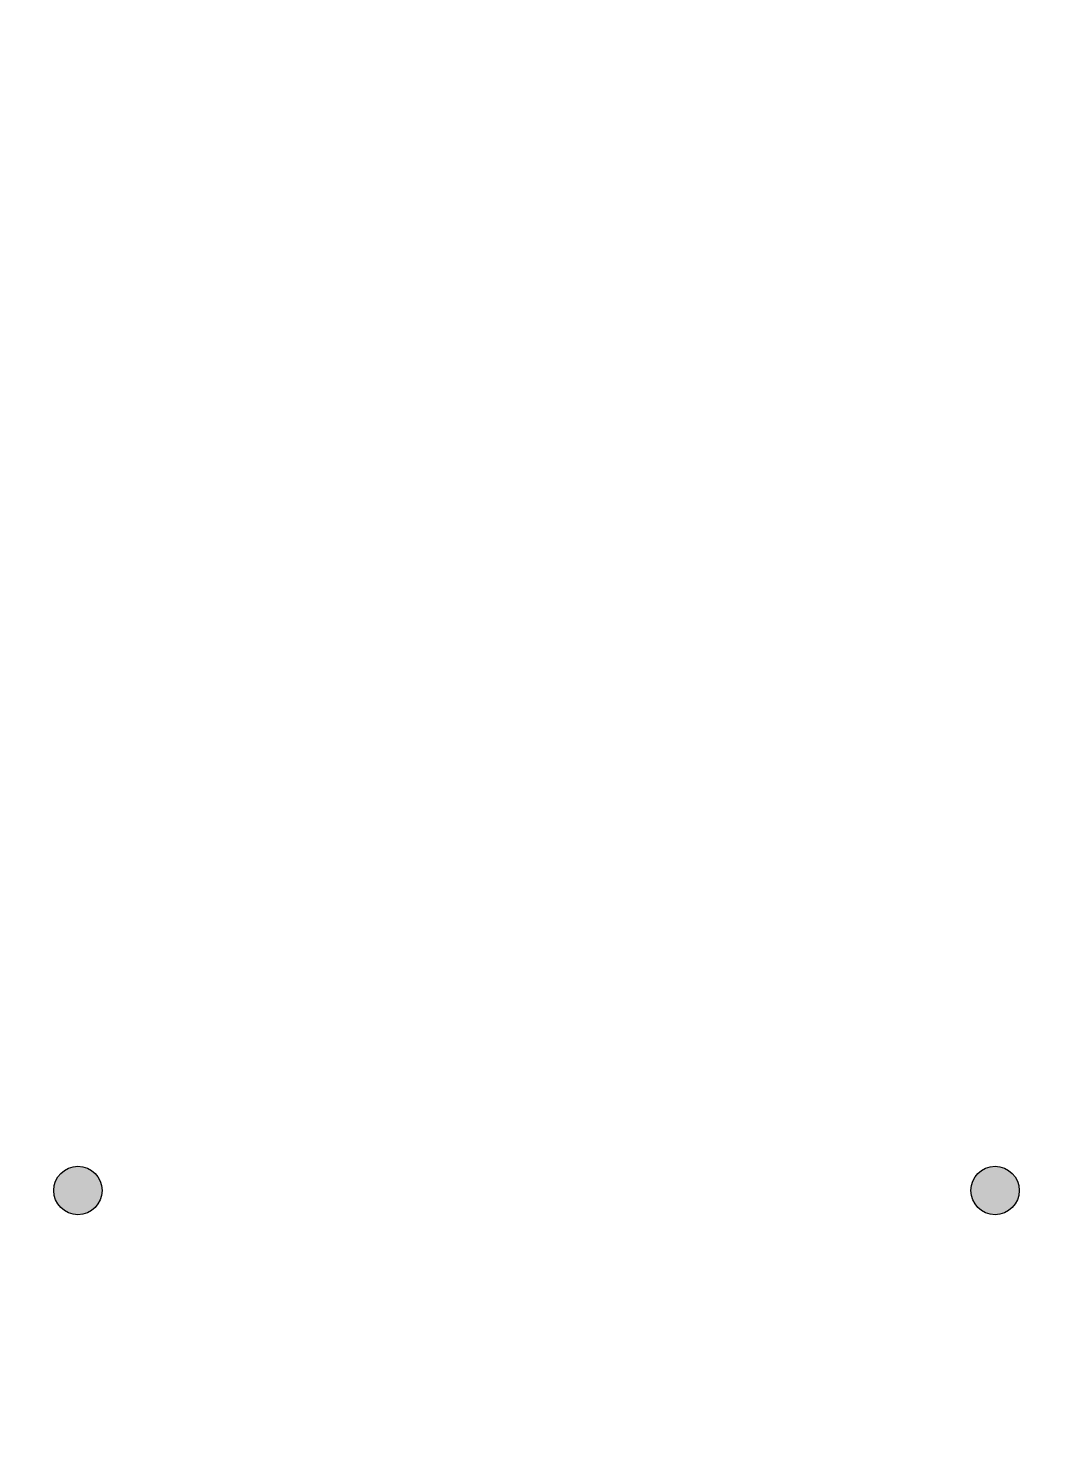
# Model space of a CAD drawing. Extents: x -11.3 to 30.8, y -3.5 to 55.
import ezdxf

# ---------------------------------------------------------------- set-up
doc = ezdxf.new("R2010")
doc.units = 0
doc.layers.add('BOARD_OUTLINE', color=2, linetype='CONTINUOUS')

msp = doc.modelspace()

# ---------------------------------------------------------------- hatches: boundary and pattern name
at = {"layer": 'BOARD_OUTLINE'}
h = msp.add_hatch(color=255, dxfattribs=at)
edge = h.paths.add_edge_path()
edge.add_arc((-9.2, 7), 1, 0, 360)
h = msp.add_hatch(color=255, dxfattribs=at)
edge = h.paths.add_edge_path()
edge.add_arc((28.7, 7), 1, 0, 360)

# ---------------------------------------------------------------- linework, layer by layer
at = {"layer": 'BOARD_OUTLINE', "color": 2, "const_width": 0.00001}
msp.add_lwpolyline([(10.9, -3.5), (-0.3, -3.5), (-0.3, 4), (-11.25, 4), (-11.25, 55), (30.75, 55), (30.75, 4), (19.9, 4), (19.9, -3.5), (12.8, -3.5), (12.8, 4), (10.9, 4), (10.9, -3.5)], dxfattribs=at)
at = {"layer": 'BOARD_OUTLINE', "color": 255}
for centre in [(-9.2, 7), (28.7, 7)]:
    msp.add_circle(centre, 1, dxfattribs=at)

doc.saveas('drawing.dxf')
